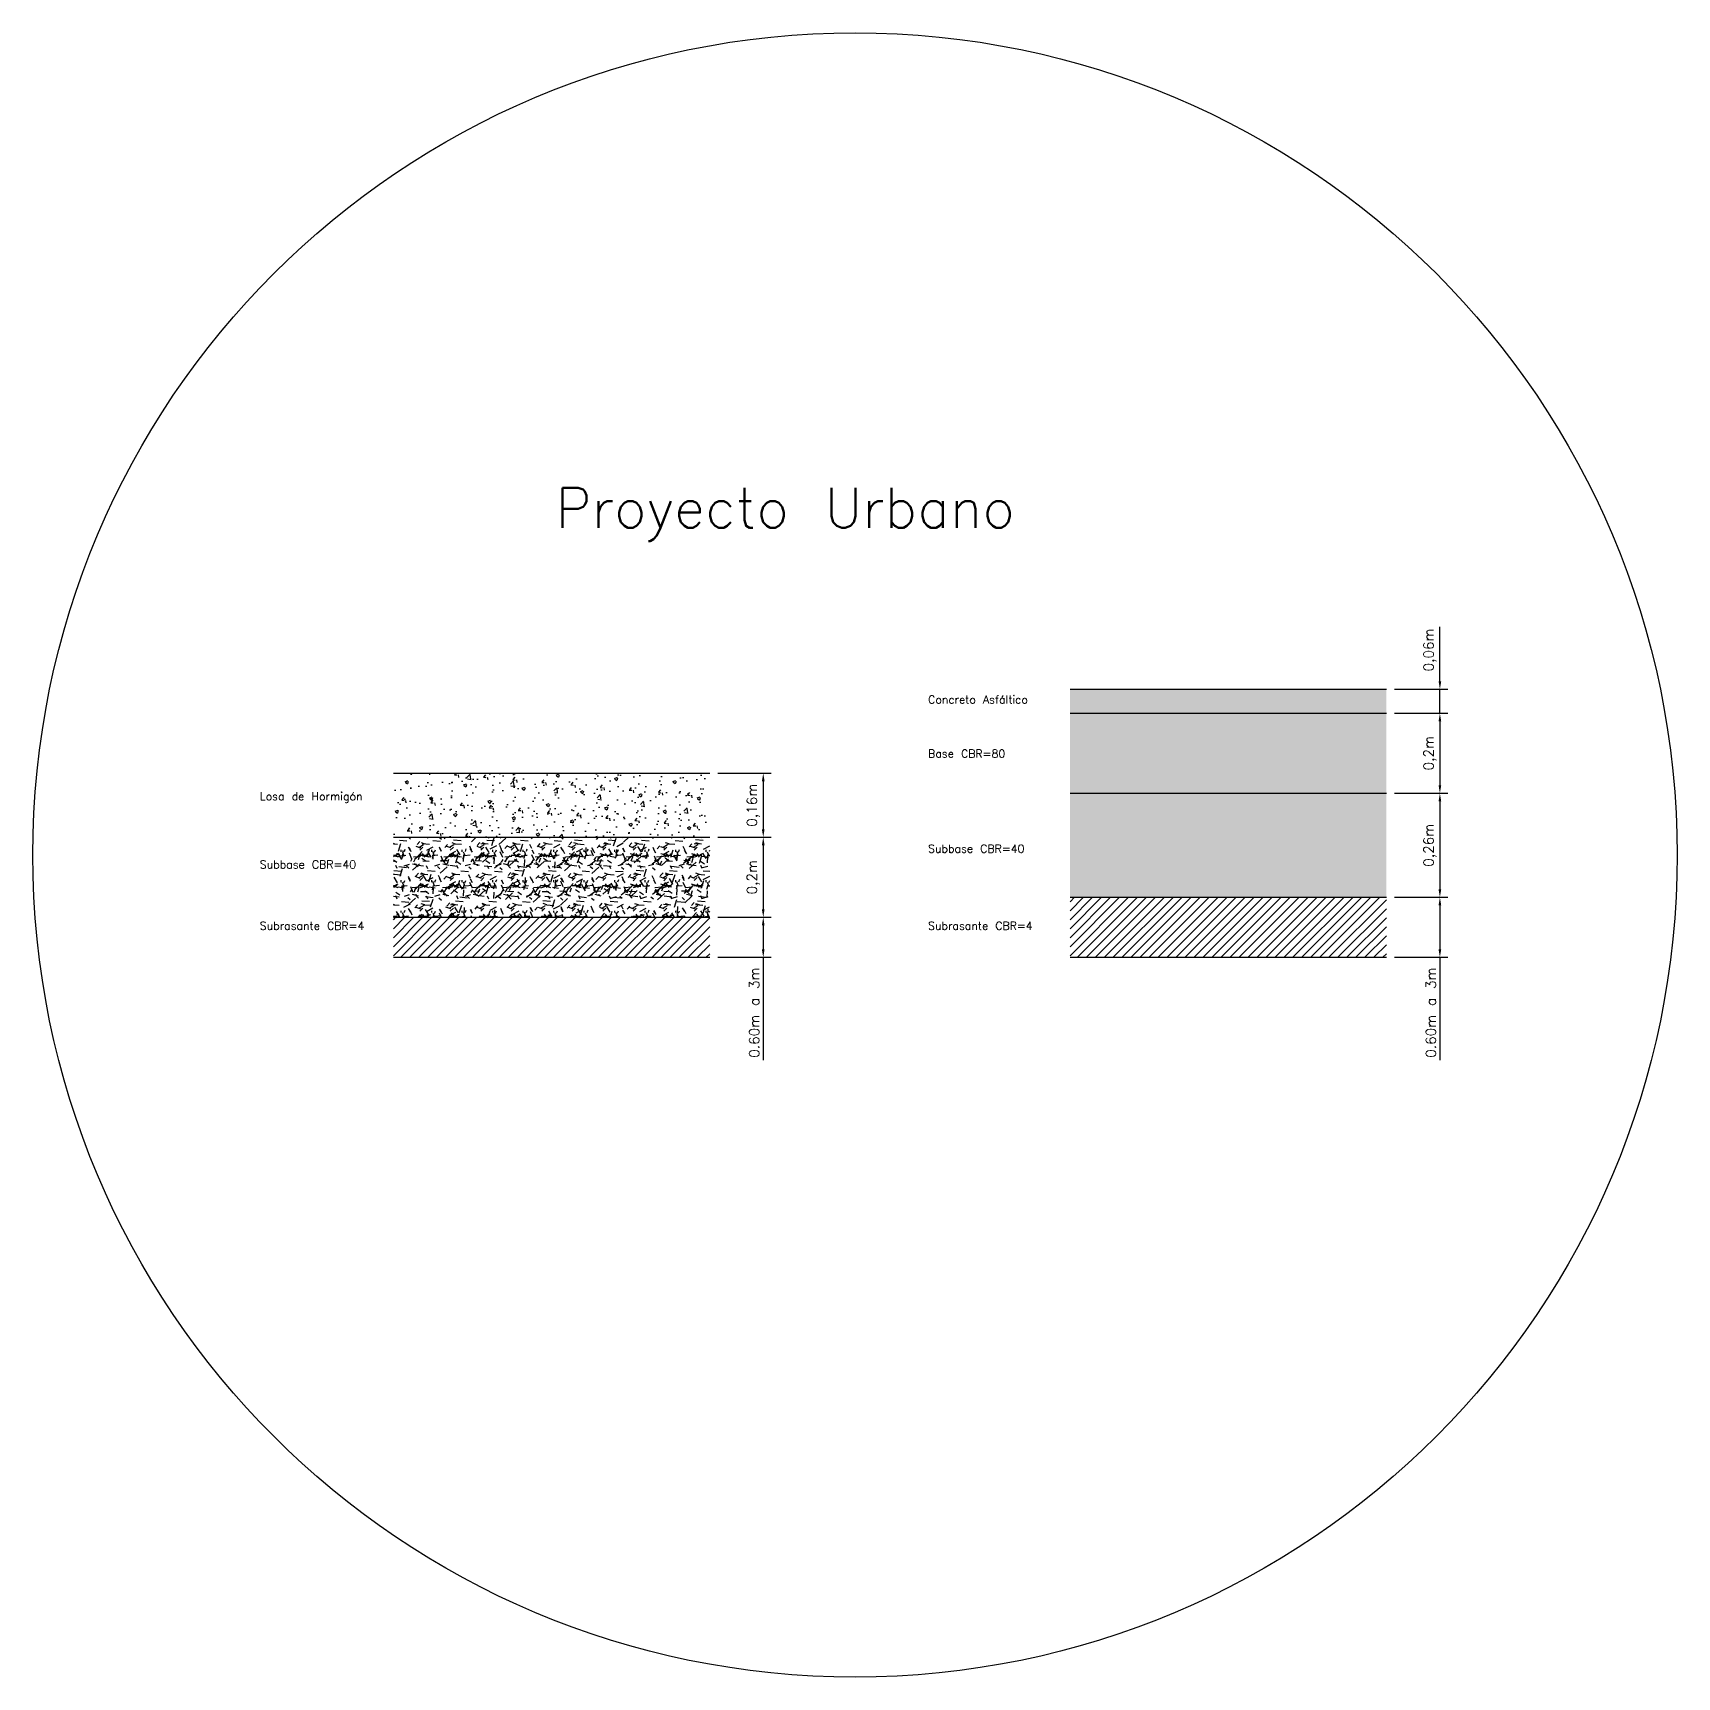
# Model space of a CAD drawing. Header units: millimetres. Extents: x 973.91 to 983.46, y 765.7 to 769.8.
# Drawn here: x 973.906 to 978.016, y 765.695 to 769.805 of the extents above; entities that cross this region are included whole.
import ezdxf

# ---------------------------------------------------------------- set-up
doc = ezdxf.new("R2010")
doc.units = ezdxf.units.MM
doc.styles.get("Standard").update_dxf_attribs({"font": 'txt.shx', "height": 0.025})
doc.dimstyles.new('Paquete', dxfattribs={"dimtxt": 0.01, "dimasz": 0.02, "dimexe": 0.02, "dimexo": 0.02, "dimgap": 0.01, "dimtad": 1, "dimtxsty": 'Standard', "dimcen": 0.02, "dimadec": 0, "dimazin": 0, "dimtfac": 1, "dimtmove": 0, "dimatfit": 3, "dimfxl": 0, "dimarcsym": 0})

# ---------------------------------------------------------------- blocks, each defined once
blk = doc.blocks.new('*D1')
at = {"color": 0, "lineweight": -2}
for p, q in [((975.618, 767.9541), (975.7518, 767.9541)), ((975.7318, 767.9341), (975.7318, 767.8141)), ((975.618, 767.7941), (975.7518, 767.7941))]:
    blk.add_line(p, q, dxfattribs=at)
at = {"color": 0}
for points in [[(975.7284, 767.9341), (975.7351, 767.9341), (975.7318, 767.9541)], [(975.7284, 767.8141), (975.7351, 767.8141), (975.7318, 767.7941)]]:
    blk.add_solid(points, dxfattribs=at)
at = {"layer": 'Defpoints', "color": 0}
for p in [(975.598, 767.9541), (975.598, 767.7941), (975.7318, 767.7941)]:
    blk.add_point(p, dxfattribs=at)
at = {"color": 0, "insert": (975.7072, 767.8741), "char_height": 0.025, "attachment_point": 5, "rotation": 90}
blk.add_mtext('0,16m', dxfattribs=at)
blk = doc.blocks.new('*D2')
at = {"color": 0, "lineweight": -2}
for p, q in [((975.618, 767.7941), (975.7518, 767.7941)), ((975.7318, 767.7741), (975.7318, 767.6141)), ((975.618, 767.5941), (975.7518, 767.5941))]:
    blk.add_line(p, q, dxfattribs=at)
at = {"color": 0}
for points in [[(975.7284, 767.7741), (975.7351, 767.7741), (975.7318, 767.7941)], [(975.7284, 767.6141), (975.7351, 767.6141), (975.7318, 767.5941)]]:
    blk.add_solid(points, dxfattribs=at)
at = {"layer": 'Defpoints', "color": 0}
for p in [(975.598, 767.7941), (975.598, 767.5941), (975.7318, 767.5941)]:
    blk.add_point(p, dxfattribs=at)
at = {"color": 0, "insert": (975.7072, 767.6941), "char_height": 0.025, "attachment_point": 5, "rotation": 90}
blk.add_mtext('0,2m', dxfattribs=at)
blk = doc.blocks.new('*D3')
at = {"color": 0, "lineweight": -2}
for p, q in [((975.618, 767.5941), (975.7518, 767.5941)), ((975.7318, 767.5741), (975.7318, 767.5141)), ((975.618, 767.4941), (975.7518, 767.4941)), ((975.7318, 767.4941), (975.7318, 767.2375))]:
    blk.add_line(p, q, dxfattribs=at)
at = {"color": 0}
for points in [[(975.7284, 767.5741), (975.7351, 767.5741), (975.7318, 767.5941)], [(975.7284, 767.5141), (975.7351, 767.5141), (975.7318, 767.4941)]]:
    blk.add_solid(points, dxfattribs=at)
at = {"layer": 'Defpoints', "color": 0}
for p in [(975.598, 767.5941), (975.598, 767.4941), (975.7318, 767.4941)]:
    blk.add_point(p, dxfattribs=at)
at = {"color": 0, "insert": (975.7093, 767.3558), "char_height": 0.025, "attachment_point": 5, "rotation": 90}
blk.add_mtext('0.60m a 3m', dxfattribs=at)
blk = doc.blocks.new('*D6')
at = {"color": 0, "lineweight": -2}
for p, q in [((977.3092, 767.6441), (977.4429, 767.6441)), ((977.4229, 767.6241), (977.4229, 767.5141)), ((977.3092, 767.4941), (977.4429, 767.4941)), ((977.4229, 767.4941), (977.4229, 767.2375))]:
    blk.add_line(p, q, dxfattribs=at)
at = {"color": 0}
for points in [[(977.4196, 767.6241), (977.4262, 767.6241), (977.4229, 767.6441)], [(977.4196, 767.5141), (977.4262, 767.5141), (977.4229, 767.4941)]]:
    blk.add_solid(points, dxfattribs=at)
at = {"layer": 'Defpoints', "color": 0}
for p in [(977.2892, 767.6441), (977.2892, 767.4941), (977.4229, 767.4941)]:
    blk.add_point(p, dxfattribs=at)
at = {"color": 0, "insert": (977.4004, 767.3558), "char_height": 0.025, "attachment_point": 5, "rotation": 90}
blk.add_mtext('0.60m a 3m', dxfattribs=at)
blk = doc.blocks.new('*D5')
at = {"color": 0, "lineweight": -2}
for p, q in [((977.3092, 767.9041), (977.4429, 767.9041)), ((977.4229, 767.8841), (977.4229, 767.6641)), ((977.3092, 767.6441), (977.4429, 767.6441))]:
    blk.add_line(p, q, dxfattribs=at)
at = {"color": 0}
for points in [[(977.4196, 767.8841), (977.4262, 767.8841), (977.4229, 767.9041)], [(977.4196, 767.6641), (977.4262, 767.6641), (977.4229, 767.6441)]]:
    blk.add_solid(points, dxfattribs=at)
at = {"layer": 'Defpoints', "color": 0}
for p in [(977.2892, 767.9041), (977.2892, 767.6441), (977.4229, 767.6441)]:
    blk.add_point(p, dxfattribs=at)
at = {"color": 0, "insert": (977.3983, 767.7741), "char_height": 0.025, "attachment_point": 5, "rotation": 90}
blk.add_mtext('0,26m', dxfattribs=at)
blk = doc.blocks.new('*D4')
at = {"color": 0, "lineweight": -2}
for p, q in [((977.3092, 768.1041), (977.4429, 768.1041)), ((977.4229, 768.0841), (977.4229, 767.9241)), ((977.3092, 767.9041), (977.4429, 767.9041))]:
    blk.add_line(p, q, dxfattribs=at)
at = {"color": 0}
for points in [[(977.4196, 768.0841), (977.4262, 768.0841), (977.4229, 768.1041)], [(977.4196, 767.9241), (977.4262, 767.9241), (977.4229, 767.9041)]]:
    blk.add_solid(points, dxfattribs=at)
at = {"layer": 'Defpoints', "color": 0}
for p in [(977.2892, 768.1041), (977.2892, 767.9041), (977.4229, 767.9041)]:
    blk.add_point(p, dxfattribs=at)
at = {"color": 0, "insert": (977.3983, 768.0041), "char_height": 0.025, "attachment_point": 5, "rotation": 90}
blk.add_mtext('0,2m', dxfattribs=at)
blk = doc.blocks.new('*D7')
at = {"color": 0, "lineweight": -2}
for p, q in [((977.4229, 768.1841), (977.4229, 768.32)), ((977.3092, 768.1641), (977.4429, 768.1641)), ((977.4229, 768.1041), (977.4229, 768.1641)), ((977.3092, 768.1041), (977.4429, 768.1041)), ((977.4229, 768.0841), (977.4229, 768.0641))]:
    blk.add_line(p, q, dxfattribs=at)
at = {"color": 0}
for points in [[(977.4196, 768.1841), (977.4262, 768.1841), (977.4229, 768.1641)], [(977.4196, 768.0841), (977.4262, 768.0841), (977.4229, 768.1041)]]:
    blk.add_solid(points, dxfattribs=at)
at = {"layer": 'Defpoints', "color": 0}
for p in [(977.2892, 768.1641), (977.4229, 768.1641), (977.2892, 768.1041)]:
    blk.add_point(p, dxfattribs=at)
at = {"color": 0, "insert": (977.3983, 768.2621), "char_height": 0.025, "attachment_point": 5, "rotation": 90}
blk.add_mtext('0,06m', dxfattribs=at)

msp = doc.modelspace()

# ---------------------------------------------------------------- hatches: boundary and pattern name
msp.add_hatch(color=256).paths.add_polyline_path([(977.2892, 768.1641), (976.4986, 768.1641), (976.4986, 768.1041), (977.2892, 768.1041)])
h = msp.add_hatch()
h.set_pattern_fill('GRAVEL', color=256, scale=0.001, style=0)
h.set_pattern_definition([(228.0128, (0.018288, 0.0254), (-0.203200172659, -0.228600280895), [0.00341721, -0.338305]), (184.9697, (0.016002, 0.02286), (0.3048004930618, 0.0253998207539), [0.00586405, -0.58054]), (132.5104, (0.01016, 0.022352), (0.2539998151833, -0.2794002729246), [0.00413482, -0.409347]), (267.2737, (0.000254, 0.016002), (0.0253998897083, 0.5079998365337), [0.00534005, -0.528664]), (292.8337, (0, 0.010668), (-0.127000360555, 0.3048001733005), [0.00523634, -0.518398]), (357.2737, (0.002032, 0.005842), (-0.5079998365337, 0.0253998897083), [0.00534005, -0.528664]), (37.6942, (0.007366, 0.005588), (-0.3302002086124, -0.25399977356985), [0.00706194, -0.699131]), (72.2553, (0.012954, 0.009906), (0.1778003556547, 0.5588001620604), [0.0066672, -0.660053]), (121.4296, (0.014986, 0.016256), (-0.2032000523526, 0.3301996115997), [0.00535813, -0.530455]), (175.2364, (0.012192, 0.020828), (0.2793997805305, -0.0253997616272), [0.00611713, -0.299739]), (222.3974, (0.006096, 0.021336), (-0.3048000091724, -0.27939963650637), [0.00791078, -0.783168]), (138.8141, (0.0254, 0.015748), (-0.1777998867422, 0.1523997655712), [0.00270005, -0.267306]), (171.4692, (0.023368, 0.017526), (0.3301994959559, -0.0508001280005), [0.00513682, -0.508546]), (225, (0.018288, 0.018288), (-5e-18, -0.02539998269), [0.00359209, -0.0323289]), (203.1986, (0.01651, 0.021336), (0.127000428256, 0.050800222743), [0.00193441, -0.191506]), (291.8014, (0.014732, 0.020574), (-0.025400017819, 0.076200049087), [0.00273566, -0.134048]), (30.9638, (0.015748, 0.018034), (0.076199919548, 0.050800039587), [0.0044432, -0.143663]), (161.5651, (0.019558, 0.02032), (0.05080002318, -0.025399962225), [0.00321287, -0.077109]), (16.3895, (0, 0.020574), (0.2540001401397, 0.0761998414997), [0.00450088, -0.445588]), (70.3462, (0.004318, 0.021844), (-0.1015997168868, -0.2793996048855), [0.00377599, -0.373822]), (293.1986, (0.019558, 0.0254), (-0.050800222743, 0.127000428256), [0.0038688, -0.189572]), (343.6105, (0.021082, 0.021844), (-0.2540001401397, 0.0761998414997), [0.00450088, -0.445588]), (339.444, (0, 0.004826), (-0.1270001576426, 0.0507999383605), [0.00434035, -0.212677]), (294.7751, (0.004064, 0.003302), (-0.1269997040363, 0.2793998702616), [0.00363672, -0.360036]), (66.8014, (0.019812, 0), (0.050800222743, 0.127000428256), [0.0038688, -0.189572]), (17.354, (0.021336, 0.003556), (-0.3302000178186, -0.101599846756), [0.00425783, -0.421524]), (69.444, (0.007366, 0), (-0.0507999383605, -0.1270001576426), [0.00217018, -0.214848]), (101.3099, (0.018288, 0), (-0.025399874629, 0.10159967461), [0.00129515, -0.12822]), (165.9638, (0.018034, 0.00127), (0.076200053547, -0.02539995604), [0.00523634, -0.0994905]), (186.009, (0.012954, 0.00254), (0.2539996254443, 0.0253999406855), [0.00485267, -0.480414]), (303.6901, (0.015748, 0.015748), (-0.025400008713, 0.050799950992), [0.00366324, -0.0879178]), (353.1572, (0.01778, 0.0127), (0.4318001785664, -0.05080022751655), [0.00639557, -0.63316]), (60.9454, (0.02413, 0.011938), (-0.1015997636583, -0.1777995761083), [0.00261508, -0.258894]), (90, (0.0254, 0.014224), (-0.0254, 0.0254), [0.001524, -0.023876]), (120.2564, (0.012446, 0.003302), (0.1015997846684, -0.1777999103248), [0.00352867, -0.349339]), (48.0128, (0.010668, 0.00635), (0.203200172659, 0.228600280895), [0.00683443, -0.334888]), (0, (0.01524, 0.01143), (0.0254, 0.0254), [0.006604, -0.018796]), (325.3048, (0.021844, 0.01143), (-0.2539995599095, 0.1778000169048), [0.0040161, -0.397593]), (254.0546, (0.025146, 0.009144), (-0.025400064797, -0.101600242032), [0.00369829, -0.181217]), (207.646, (0.02413, 0.005588), (-0.4825998304902, -0.2540001597472), [0.00602145, -0.596125]), (175.4261, (0.018796, 0.002794), (-0.3302000760475, 0.0253998771122), [0.00637029, -0.630658]), (175.4261, (0.018796, 0.002794), (-0.3302000760475, 0.0253998771122), [0.00637029, -0.630658])])
h.paths.add_polyline_path([(977.2892, 768.1041), (976.4986, 768.1041), (976.4986, 767.9041), (977.2892, 767.9041)])
h = msp.add_hatch()
h.set_pattern_fill('AR-CONC', color=256, scale=0.0004, style=0)
h.set_pattern_definition([(50, (0, 0), (0.0728738676, -0.0063756342), [0.00762, -0.08382]), (355, (0, 0), (-0.0140971304, 0.076422657), [0.006096, -0.067056]), (100.451, (0.00607, -0.00053), (0.0587770007, 0.070046675), [0.006476, -0.071236]), (46.1842, (0, 0.02032), (0.1084316164, -0.016816931), [0.01143, -0.12573]), (96.6356, (0.00904, 0.01892), (0.094961694, 0.098970222), [0.009714, -0.106854]), (351.184, (0, 0.02032), (0.094961842, 0.098970047), [0.009144, -0.100584]), (21, (0.01016, 0.01524), (0.060645952, -0.0409062074), [0.00762, -0.08382]), (326, (0.01016, 0.01524), (0.0247208113, 0.0736751864), [0.006096, -0.067056]), (71.4514, (0.015214, 0.01183), (0.0853665963, 0.032769143), [0.006476, -0.071236]), (37.5, (0, 0), (0.0012354413, 0.03382201555), [0, -0.0662432, 0, -0.068072, 0, -0.06731]), (7.5, (0, 0), (0.026727865, 0.0400722299), [0, -0.0388112, 0, -0.0647192, 0, -0.025654]), (327.5, (-0.022657, 0), (0.05423623807, -0.0022914976), [0, -0.0254, 0, -0.079248, 0, -0.105156]), (317.5, (-0.032817, 0), (0.0592516726, 0.0101705964), [0, -0.03302, 0, -0.0526288, 0, -0.074676])])
h.paths.add_polyline_path([(975.598, 767.7941), (975.598, 767.9541), (974.8074, 767.9541), (974.8074, 767.7941)])
h = msp.add_hatch()
h.set_pattern_fill('GRAVEL', color=256, scale=0.002, style=0)
h.set_pattern_definition([(228.0128, (0.036576, 0.0508), (-0.406400345318, -0.45720056179), [0.00683442, -0.67661]), (184.9697, (0.032004, 0.04572), (0.6096009861236, 0.0507996415077), [0.0117281, -1.16108]), (132.5104, (0.02032, 0.044704), (0.507999630367, -0.558800545849), [0.00826964, -0.818694]), (267.2737, (0.000508, 0.032004), (0.0507997794166, 1.0159996730673), [0.0106801, -1.057328]), (292.8337, (0, 0.021336), (-0.25400072111, 0.609600346601), [0.01047268, -1.036796]), (357.2737, (0.004064, 0.011684), (-1.0159996730673, 0.0507997794166), [0.0106801, -1.057328]), (37.6942, (0.014732, 0.011176), (-0.6604004172248, -0.5079995471397), [0.01412388, -1.398262]), (72.2553, (0.025908, 0.019812), (0.3556007113093, 1.1176003241207), [0.0133344, -1.320106]), (121.4296, (0.029972, 0.032512), (-0.4064001047053, 0.6603992231995), [0.01071626, -1.06091]), (175.2364, (0.024384, 0.041656), (0.558799561061, -0.050799523254), [0.01223426, -0.599478]), (222.3974, (0.012192, 0.042672), (-0.6096000183448, -0.5587992730127), [0.01582156, -1.566336]), (138.8141, (0.0508, 0.031496), (-0.355599773484, 0.304799531142), [0.0054001, -0.534612]), (171.4692, (0.046736, 0.035052), (0.660398991912, -0.101600256001), [0.01027364, -1.017092]), (225, (0.036576, 0.036576), (-1e-17, -0.0507999654), [0.00718418, -0.0646578]), (203.1986, (0.03302, 0.042672), (0.254000856512, 0.101600445486), [0.00386882, -0.383012]), (291.8014, (0.029464, 0.041148), (-0.05080003564, 0.152400098175), [0.00547132, -0.268096]), (30.9638, (0.031496, 0.036068), (0.152399839096, 0.101600079173), [0.0088864, -0.287326]), (161.5651, (0.039116, 0.04064), (0.10160004636, -0.05079992445), [0.00642574, -0.154218]), (16.3895, (0, 0.041148), (0.5080002802794, 0.1523996829994), [0.00900176, -0.891176]), (70.3462, (0.008636, 0.043688), (-0.2031994337735, -0.558799209771), [0.00755198, -0.747644]), (293.1986, (0.039116, 0.0508), (-0.101600445486, 0.254000856512), [0.0077376, -0.379144]), (343.6105, (0.042164, 0.043688), (-0.5080002802794, 0.1523996829994), [0.00900176, -0.891176]), (339.444, (0, 0.009652), (-0.254000315285, 0.10159987672), [0.0086807, -0.425354]), (294.7751, (0.008128, 0.006604), (-0.253999408073, 0.558799740523), [0.00727344, -0.720072]), (66.8014, (0.039624, 0), (0.101600445486, 0.254000856512), [0.0077376, -0.379144]), (17.354, (0.042672, 0.007112), (-0.660400035637, -0.203199693512), [0.00851566, -0.843048]), (69.444, (0.014732, 0), (-0.10159987672, -0.254000315285), [0.00434036, -0.429696]), (101.3099, (0.036576, 0), (-0.05079974926, 0.20319934922), [0.0025903, -0.25644]), (165.9638, (0.036068, 0.00254), (0.1524001071, -0.05079991208), [0.01047268, -0.198981]), (186.009, (0.025908, 0.00508), (0.5079992508886, 0.050799881371), [0.00970534, -0.960828]), (303.6901, (0.031496, 0.031496), (-0.05080001743, 0.10159990198), [0.00732648, -0.1758356]), (353.1572, (0.03556, 0.0254), (0.863600357133, -0.101600455033), [0.01279114, -1.26632]), (60.9454, (0.04826, 0.023876), (-0.203199527317, -0.355599152217), [0.00523016, -0.517788]), (90, (0.0508, 0.02845), (-0.0508, 0.0508), [0.003048, -0.047752]), (120.2564, (0.024892, 0.006604), (0.203199569337, -0.35559982065), [0.00705734, -0.698678]), (48.0128, (0.021336, 0.0127), (0.406400345318, 0.45720056179), [0.01366886, -0.669776]), (0, (0.03048, 0.02286), (0.0508, 0.0508), [0.013208, -0.037592]), (325.3048, (0.043688, 0.02286), (-0.507999119819, 0.35560003381), [0.0080322, -0.795186]), (254.0546, (0.050292, 0.018288), (-0.050800129594, -0.203200484064), [0.00739658, -0.362434]), (207.646, (0.04826, 0.011176), (-0.9651996609805, -0.5080003194945), [0.0120429, -1.19225]), (175.4261, (0.037592, 0.005588), (-0.660400152095, 0.0507997542244), [0.01274058, -1.261316]), (175.4261, (0.037592, 0.005588), (-0.660400152095, 0.0507997542244), [0.01274058, -1.261316])])
h.paths.add_polyline_path([(976.4986, 767.9041), (976.4986, 767.6441), (977.2892, 767.6441), (977.2892, 767.9041)])
h = msp.add_hatch()
h.set_pattern_fill('GRAVEL', color=256, scale=0.003, style=0)
h.set_pattern_definition([(228.0128, (0.054864, 0.0762), (-0.609600517977, -0.685800842685), [0.01025163, -1.014915]), (184.9697, (0.048006, 0.06858), (0.914401479185, 0.076199462262), [0.01759215, -1.74162]), (132.5104, (0.03048, 0.067056), (0.76199944555, -0.838200818774), [0.01240446, -1.228041]), (267.2737, (0.000762, 0.048006), (0.076199669125, 1.523999509601), [0.01602015, -1.585992]), (292.8337, (0, 0.032004), (-0.381001081665, 0.914400519902), [0.01570902, -1.555194]), (357.2737, (0.006096, 0.017526), (-1.523999509601, 0.076199669125), [0.01602015, -1.585992]), (37.6942, (0.022098, 0.016764), (-0.990600625837, -0.7619993207095), [0.02118582, -2.097393]), (72.2553, (0.038862, 0.029718), (0.533401066964, 1.676400486181), [0.0200016, -1.980159]), (121.4296, (0.044958, 0.048768), (-0.609600157058, 0.990598834799), [0.01607439, -1.591365]), (175.2364, (0.036576, 0.062484), (0.838199341592, -0.076199284882), [0.01835139, -0.899217]), (222.3974, (0.018288, 0.064008), (-0.914400027517, -0.838198909519), [0.02373234, -2.349504]), (138.8141, (0.0762, 0.047244), (-0.533399660227, 0.457199296714), [0.00810015, -0.801918]), (171.4692, (0.070104, 0.052578), (0.990598487868, -0.152400384001), [0.01541046, -1.525638]), (225, (0.054864, 0.054864), (-2e-17, -0.076199948), [0.01077627, -0.0969867]), (203.1986, (0.04953, 0.064008), (0.38100128477, 0.15240066823), [0.00580323, -0.574518]), (291.8014, (0.044196, 0.061722), (-0.07620005346, 0.22860014726), [0.00820698, -0.402144]), (30.9638, (0.047244, 0.054102), (0.22859975864, 0.15240011876), [0.0133296, -0.430989]), (161.5651, (0.058674, 0.06096), (0.15240006955, -0.07619988667), [0.00963861, -0.231327]), (16.3895, (0, 0.061722), (0.762000420419, 0.228599524499), [0.01350264, -1.336764]), (70.3462, (0.012954, 0.065532), (-0.30479915066, -0.838198814656), [0.01132797, -1.121466]), (293.1986, (0.058674, 0.0762), (-0.15240066823, 0.38100128477), [0.0116064, -0.568716]), (343.6105, (0.063246, 0.065532), (-0.762000420419, 0.228599524499), [0.01350264, -1.336764]), (339.444, (0, 0.014478), (-0.38100047293, 0.15239981508), [0.01302105, -0.638031]), (294.7751, (0.012192, 0.009906), (-0.380999112109, 0.838199610785), [0.01091016, -1.080108]), (66.8014, (0.059436, 0), (0.15240066823, 0.38100128477), [0.0116064, -0.568716]), (17.354, (0.064008, 0.010668), (-0.990600053456, -0.304799540268), [0.01277349, -1.264572]), (69.444, (0.022098, 0), (-0.15239981508, -0.38100047293), [0.00651054, -0.644544]), (101.3099, (0.054864, 0), (-0.07619962389, 0.30479902383), [0.00388545, -0.38466]), (165.9638, (0.054102, 0.00381), (0.22860016064, -0.07619986812), [0.01570902, -0.2984715]), (186.009, (0.038862, 0.00762), (0.761998876333, 0.076199822056), [0.01455801, -1.441242]), (303.6901, (0.047244, 0.047244), (-0.07620002614, 0.15239985298), [0.01098972, -0.2637534]), (353.1572, (0.05334, 0.0381), (1.295400535699, -0.15240068255), [0.01918671, -1.89948]), (60.9454, (0.07239, 0.035814), (-0.304799290975, -0.533398728325), [0.00784524, -0.776682]), (90, (0.0762, 0.04267), (-0.0762, 0.0762), [0.004572, -0.071628]), (120.2564, (0.037338, 0.009906), (0.304799354005, -0.533399730974), [0.01058601, -1.048017]), (48.0128, (0.032004, 0.01905), (0.609600517977, 0.685800842685), [0.02050329, -1.004664]), (0, (0.04572, 0.03429), (0.0762, 0.0762), [0.019812, -0.056388]), (325.3048, (0.065532, 0.03429), (-0.761998679729, 0.533400050715), [0.0120483, -1.192779]), (254.0546, (0.075438, 0.027432), (-0.07620019439, -0.3048007261), [0.01109487, -0.543651]), (207.646, (0.07239, 0.016764), (-1.447799491471, -0.762000479242), [0.01806435, -1.788375]), (175.4261, (0.056388, 0.008382), (-0.9906002281424, 0.0761996313366), [0.01911087, -1.891974]), (175.4261, (0.056388, 0.008382), (-0.9906002281424, 0.0761996313366), [0.01911087, -1.891974])])
h.paths.add_polyline_path([(975.598, 767.5941), (975.598, 767.7941), (974.8074, 767.7941), (974.8074, 767.5941)])
h = msp.add_hatch()
h.set_pattern_fill('LINE', color=256, scale=0.005, angle=45, style=0)
h.set_pattern_definition([(45, (1.691153, 0), (-0.01122532015, 0.01122532015), [])])
h.paths.add_polyline_path([(976.4986, 767.6441), (976.4986, 767.4941), (977.2892, 767.4941), (977.2892, 767.6441)])
h = msp.add_hatch()
h.set_pattern_fill('LINE', color=256, scale=0.005, angle=45, style=0)
h.paths.add_polyline_path([(975.598, 767.4941), (975.598, 767.5941), (974.8074, 767.5941), (974.8074, 767.4941)])

# ---------------------------------------------------------------- linework, layer by layer
at = {"lineweight": 30}
for p, q in [((976.4986, 768.1641), (977.2892, 768.1641)), ((976.4986, 768.1041), (977.2892, 768.1041)), ((974.8074, 767.9541), (975.598, 767.9541)), ((976.4986, 767.9041), (977.2892, 767.9041)), ((974.8074, 767.7941), (975.598, 767.7941)), ((976.4986, 767.6441), (977.2892, 767.6441)), ((974.8074, 767.5941), (975.598, 767.5941)), ((974.8074, 767.4941), (975.598, 767.4941)), ((976.4986, 767.4941), (977.2892, 767.4941))]:
    msp.add_line(p, q, dxfattribs=at)
at = {"color": 3}
msp.add_circle((975.9611, 767.7499), 2.0547, dxfattribs=at)

# ---------------------------------------------------------------- texts
msp.add_text('Proyecto Urbano', height=0.1, dxfattribs=at).set_placement((975.2133, 768.5677))
for s, p in [('Concreto Asfáltico', (976.1439, 768.1283)), ('Base CBR=80', (976.1439, 767.9932)), ('Losa de Hormigón', (974.4736, 767.8865)), ('Subbase CBR=40', (976.1439, 767.7556)), ('Subbase CBR=40', (974.4736, 767.7161)), ('Subrasante CBR=4', (974.4736, 767.563)), ('Subrasante CBR=4', (976.1439, 767.563))]:
    msp.add_text(s, height=0.02).set_placement(p)

# ---------------------------------------------------------------- dimensions: what is measured, and where the dimension line sits
for base, p1, p2, picture, middle in [((977.4229, 768.1641), (977.2892, 768.1041), (977.2892, 768.1641), '*D7', (977.3983, 768.2621)), ((977.4229, 767.9041), (977.2892, 768.1041), (977.2892, 767.9041), '*D4', (977.3983, 768.0041)), ((975.7318, 767.7941), (975.598, 767.9541), (975.598, 767.7941), '*D1', (975.7072, 767.8741)), ((977.4229, 767.6441), (977.2892, 767.9041), (977.2892, 767.6441), '*D5', (977.3983, 767.7741)), ((975.7318, 767.5941), (975.598, 767.7941), (975.598, 767.5941), '*D2', (975.7072, 767.6941))]:
    dim = msp.add_linear_dim(base=base, p1=p1, p2=p2, angle=90, dimstyle='Paquete', override={"dimpost": 'm'})
    dim.commit()
    dim.dimension.update_dxf_attribs({"geometry": picture, "text_midpoint": middle})
for base, p1, p2, picture, middle in [((977.4229, 767.4941), (977.2892, 767.6441), (977.2892, 767.4941), '*D6', (977.4004, 767.3558)), ((975.7318, 767.4941), (975.598, 767.5941), (975.598, 767.4941), '*D3', (975.7093, 767.3558))]:
    dim = msp.add_linear_dim(base=base, p1=p1, p2=p2, angle=90, text='0.60m a 3m', dimstyle='Paquete', override={"dimpost": 'm'})
    dim.commit()
    dim.dimension.update_dxf_attribs({"geometry": picture, "text_midpoint": middle})

doc.saveas('drawing.dxf')
